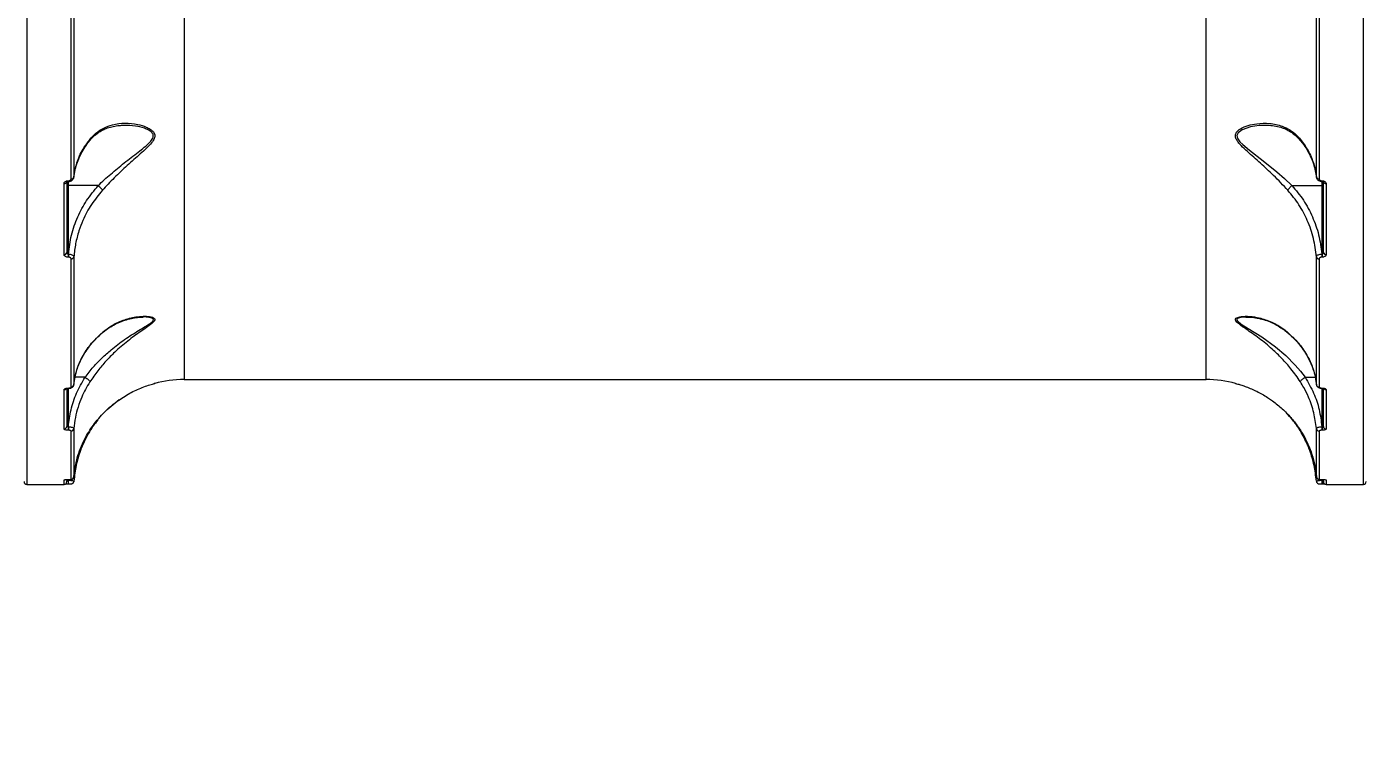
# Model space of a CAD drawing. Header units: millimetres. Extents: x -8760 to 8364, y -7998 to 7451.
# Drawn here: x 548.4 to 1033.4, y -2924.8 to -2662.8 of the extents above; entities that cross this region are included whole.
import ezdxf

# ---------------------------------------------------------------- set-up
doc = ezdxf.new("R2010")
doc.units = ezdxf.units.MM
for name, color, linetype in [('DIKOM_ОБЪЕКТ', 7, 'Continuous'), ('DIKOM_РАЗМЕР_ЗОНА', 7, 'Continuous'), ('DIKOM_РАЗМЕР_ОБЪЕКТА', 7, 'Continuous')]:
    doc.layers.add(name, color=color, linetype=linetype)
doc.styles.add('style1', font='arial.ttf', dxfattribs={"width": 0.8})
doc.dimstyles.new('1-50', dxfattribs={"dimtxt": 300, "dimasz": 200, "dimexe": 100, "dimexo": 0, "dimgap": 100, "dimtad": 1, "dimtxsty": 'style1', "dimcen": 200, "dimclrd": 7, "dimclre": 7, "dimclrt": 7, "dimadec": 1, "dimazin": 2, "dimtfac": 1, "dimtmove": 0, "dimatfit": 2, "dimfxl": 0, "dimlwd": 25, "dimlwe": 18, "dimarcsym": 0})

# ---------------------------------------------------------------- blocks, each defined once
blk = doc.blocks.new('*D21')
at = {"layer": 'Defpoints', "color": 0, "transparency": 16777216}
for p in [(-7755.65, -10.55), (8364.4, -2410.44), (8364.4, -7897.56)]:
    blk.add_point(p, dxfattribs=at)
at = {"layer": 'DIKOM_РАЗМЕР_ЗОНА', "color": 7, "lineweight": 18, "transparency": 16777216}
for p, q in [((-7755.65, -10.55), (-7755.65, -7997.56)), ((8364.4, -2410.44), (8364.4, -7997.56))]:
    blk.add_line(p, q, dxfattribs=at)
at = {"layer": 'DIKOM_РАЗМЕР_ЗОНА', "color": 7, "lineweight": 25, "transparency": 16777216}
blk.add_line((-7555.65, -7897.56), (8164.4, -7897.56), dxfattribs=at)
at = {"layer": 'DIKOM_РАЗМЕР_ЗОНА', "color": 7, "transparency": 16777216}
for points in [[(-7555.65, -7864.23), (-7555.65, -7930.9), (-7755.65, -7897.56)], [(8164.4, -7864.23), (8164.4, -7930.9), (8364.4, -7897.56)]]:
    blk.add_solid(points, dxfattribs=at)
at = {"layer": 'DIKOM_РАЗМЕР_ЗОНА', "color": 7, "transparency": 16777216, "insert": (1040.74, -7644.39), "char_height": 300, "attachment_point": 5, "style": 'style1'}
blk.add_mtext('16100', dxfattribs=at)
blk = doc.blocks.new('*D19')
at = {"layer": 'Defpoints', "color": 0, "transparency": 16777216}
for p in [(-5756.7, -306.55), (6365.48, -2710.55), (6365.48, -7111.41)]:
    blk.add_point(p, dxfattribs=at)
at = {"layer": 'DIKOM_РАЗМЕР_ОБЪЕКТА', "color": 7, "lineweight": 18, "transparency": 16777216}
for p, q in [((-5756.7, -306.55), (-5756.7, -7211.41)), ((6365.48, -2710.55), (6365.48, -7211.41))]:
    blk.add_line(p, q, dxfattribs=at)
at = {"layer": 'DIKOM_РАЗМЕР_ОБЪЕКТА', "color": 7, "lineweight": 25, "transparency": 16777216}
blk.add_line((-5556.7, -7111.41), (6165.48, -7111.41), dxfattribs=at)
at = {"layer": 'DIKOM_РАЗМЕР_ОБЪЕКТА', "color": 7, "transparency": 16777216}
for points in [[(-5556.7, -7078.08), (-5556.7, -7144.75), (-5756.7, -7111.41)], [(6165.48, -7078.08), (6165.48, -7144.75), (6365.48, -7111.41)]]:
    blk.add_solid(points, dxfattribs=at)
at = {"layer": 'DIKOM_РАЗМЕР_ОБЪЕКТА', "color": 7, "transparency": 16777216, "insert": (1047.24, -6858.24), "char_height": 300, "attachment_point": 5, "style": 'style1'}
blk.add_mtext('12100', dxfattribs=at)

msp = doc.modelspace()

# ---------------------------------------------------------------- linework, layer by layer
at = {"layer": 'DIKOM_ОБЪЕКТ', "color": 7, "linetype": 'Continuous', "lineweight": 15}
for p, q in [((548.392, -2409.557), (548.392, -2828.554)), ((1032.392, -2828.554), (1032.392, -2409.557)), ((605.342, -2470.402), (605.342, -2790.554)), ((975.442, -2790.554), (975.442, -2470.402)), ((564.451, -2717.904), (564.451, -2651.927)), ((565.449, -2651.39), (565.449, -2717.221)), ((1015.334, -2717.221), (1015.334, -2651.39)), ((1016.332, -2651.927), (1016.332, -2717.904)), ((561.892, -2745.316), (561.892, -2719.596)), ((562.892, -2718.855), (562.892, -2744.514)), ((563.392, -2718.583), (563.447, -2718.583)), ((563.392, -2718.845), (563.392, -2718.583)), ((563.392, -2718.845), (563.447, -2718.845)), ((563.392, -2718.852), (563.392, -2720.324)), ((574.279, -2720.324), (563.392, -2720.324)), ((563.392, -2720.324), (563.392, -2745.126)), ((563.447, -2718.845), (563.447, -2718.583)), ((565.499, -2717.316), (565.575, -2716.659)), ((1006.504, -2720.324), (1017.392, -2720.324)), ((1017.336, -2718.583), (1017.392, -2718.583)), ((1017.336, -2718.845), (1017.336, -2718.583)), ((1017.336, -2718.845), (1017.392, -2718.845)), ((1017.392, -2718.845), (1017.392, -2718.583)), ((1017.392, -2720.324), (1017.392, -2718.879)), ((1017.392, -2745.126), (1017.392, -2720.324)), ((1017.892, -2744.514), (1017.892, -2718.855)), ((1018.892, -2719.596), (1018.892, -2745.316)), ((563.392, -2745.126), (563.471, -2745.126)), ((563.392, -2745.126), (563.392, -2746.256)), ((563.471, -2746.256), (563.392, -2746.256)), ((563.471, -2745.126), (563.471, -2746.256)), ((564.451, -2793.253), (564.451, -2746.866)), ((565.449, -2746.119), (565.449, -2792.404)), ((1015.334, -2792.404), (1015.334, -2746.119)), ((1016.332, -2746.866), (1016.332, -2793.253)), ((1017.312, -2745.126), (1017.392, -2745.126)), ((1017.312, -2745.126), (1017.312, -2746.256)), ((1017.392, -2746.256), (1017.312, -2746.256)), ((1017.392, -2745.126), (1017.392, -2746.256)), ((990.262, -2768), (989.838, -2767.999)), ((569.506, -2789.784), (565.877, -2789.784)), ((605.342, -2790.554), (975.442, -2790.554)), ((1011.277, -2789.784), (1014.907, -2789.784)), ((561.892, -2808.492), (561.892, -2794.291)), ((562.892, -2793.923), (562.892, -2807.54)), ((563.392, -2793.665), (563.471, -2793.665)), ((563.392, -2793.747), (563.392, -2793.665)), ((563.392, -2793.748), (563.471, -2793.748)), ((563.392, -2793.748), (563.392, -2807.665)), ((563.471, -2793.748), (563.471, -2793.665)), ((581.801, -2797.971), (577.478, -2801.523)), ((1017.312, -2793.665), (1017.392, -2793.665)), ((1017.312, -2793.747), (1017.312, -2793.665)), ((1017.312, -2793.748), (1017.312, -2793.747)), ((1017.312, -2793.748), (1017.392, -2793.748)), ((1017.392, -2793.747), (1017.392, -2793.665)), ((1017.392, -2807.665), (1017.392, -2793.748)), ((1017.892, -2807.54), (1017.892, -2793.913)), ((1018.892, -2794.291), (1018.892, -2808.492)), ((563.392, -2807.665), (563.447, -2807.665)), ((563.392, -2807.665), (563.392, -2808.949)), ((563.447, -2807.665), (563.447, -2808.949)), ((1017.336, -2807.665), (1017.392, -2807.665)), ((1017.336, -2807.665), (1017.336, -2808.949)), ((1017.392, -2807.665), (1017.392, -2808.949)), ((563.447, -2808.949), (563.392, -2808.949)), ((564.451, -2826.682), (564.451, -2809.252)), ((565.449, -2808.367), (565.449, -2825.759)), ((1015.334, -2825.759), (1015.334, -2808.367)), ((1016.332, -2809.252), (1016.332, -2826.682)), ((1017.392, -2808.949), (1017.336, -2808.949)), ((561.892, -2828.554), (561.892, -2826.958)), ((562.892, -2826.975), (562.892, -2827.554)), ((563.392, -2826.792), (563.495, -2826.792)), ((563.392, -2826.796), (563.392, -2826.792)), ((563.392, -2826.796), (563.495, -2826.796)), ((563.392, -2826.797), (563.392, -2827.051)), ((563.392, -2827.051), (563.424, -2827.051)), ((563.392, -2827.051), (563.392, -2828.386)), ((563.424, -2827.051), (563.46, -2826.797)), ((563.424, -2827.051), (563.424, -2828.386)), ((563.495, -2826.796), (563.495, -2826.792)), ((1017.288, -2826.792), (1017.392, -2826.792)), ((1017.288, -2826.796), (1017.288, -2826.792)), ((1017.288, -2826.796), (1017.392, -2826.796)), ((1017.335, -2826.876), (1017.359, -2827.051)), ((1017.359, -2827.051), (1017.392, -2827.051)), ((1017.359, -2827.051), (1017.359, -2828.386)), ((1017.392, -2826.796), (1017.392, -2826.792)), ((1017.392, -2827.051), (1017.392, -2826.799)), ((1017.392, -2827.051), (1017.392, -2828.386)), ((1017.892, -2827.554), (1017.892, -2826.951)), ((1018.892, -2826.958), (1018.892, -2828.554)), ((548.392, -2828.554), (561.892, -2828.554)), ((563.392, -2828.386), (563.424, -2828.386)), ((1017.359, -2828.386), (1017.392, -2828.386)), ((1018.892, -2828.554), (1032.392, -2828.554))]:
    msp.add_line(p, q, dxfattribs=at)
at = {"layer": 'DIKOM_ОБЪЕКТ', "color": 7, "linetype": 'Continuous', "lineweight": 15, "flags": 128}
for points in [[(996.954, -2698.591), (994.656, -2698.588), (991.438, -2699.101), (988.475, -2700.145), (986.993, -2701.233), (986.571, -2702.204), (986.753, -2703.141), (986.882, -2703.399), (987.677, -2704.469), (988.722, -2705.493), (991.12, -2707.475), (996.068, -2711.318), (1001.048, -2715.355), (1003.835, -2717.811), (1006.501, -2720.324), (1006.501, -2720.325), (1006.501, -2720.325)], [(562.892, -2720.162), (562.901, -2720.194), (562.93, -2720.224), (562.976, -2720.252), (563.038, -2720.277), (563.114, -2720.297), (563.2, -2720.312), (563.294, -2720.321), (563.392, -2720.324)], [(1017.892, -2720.161), (1017.882, -2720.193), (1017.854, -2720.224), (1017.807, -2720.252), (1017.745, -2720.277), (1017.669, -2720.297), (1017.583, -2720.312), (1017.489, -2720.321), (1017.392, -2720.324)], [(989.838, -2767.999), (988.732, -2767.995), (987.079, -2768.354), (986.601, -2768.755), (986.697, -2769.3), (986.702, -2769.308), (986.849, -2769.497), (988.059, -2770.474), (990.643, -2772.073), (995.577, -2775.165), (1000.582, -2778.775), (1004.243, -2781.916), (1007.681, -2785.38), (1009.551, -2787.553), (1011.269, -2789.784), (1011.27, -2789.785), (1011.27, -2789.785)], [(565.449, -2827.426), (565.418, -2827.61), (565.359, -2827.772)]]:
    msp.add_lwpolyline(points, dxfattribs=at)
at = {"layer": 'DIKOM_ОБЪЕКТ', "color": 7, "linetype": 'Continuous', "lineweight": 15}
for centre, radius, start, end in [((562.004, -2718.703), 0.9, 262.79583, 350.24745), ((564.555, -2716.985), 0.925, 263.59084, 345.19219), ((1016.228, -2716.985), 0.925, 194.80363, 276.41335), ((1018.794, -2718.653), 0.948, 200.98466, 275.93509), ((561.981, -2744.403), 0.918, 264.41623, 353.02759), ((1018.803, -2744.402), 0.918, 186.99025, 275.5726), ((564.531, -2745.932), 0.937, 265.14757, 348.48833), ((1016.252, -2745.932), 0.937, 191.50754, 274.85656), ((564.488, -2792.286), 0.968, 267.84744, 352.96304), ((605.342, -2830.554), 40, 90, 105.40224), ((975.442, -2830.554), 40, 74.5152, 90), ((1016.295, -2792.286), 0.968, 187.03293, 272.15658), ((561.903, -2793.262), 1.029, 269.37267, 321.57919), ((1018.88, -2793.262), 1.029, 217.71896, 270.62957), ((561.915, -2807.516), 0.977, 268.63211, 358.56201), ((1018.869, -2807.515), 0.977, 181.45475, 271.35795), ((564.472, -2808.27), 0.982, 268.81527, 354.3066), ((1016.311, -2808.27), 0.982, 185.68941, 271.18871), ((561.892, -2825.957), 1, 269.96131, 294.55539), ((564.453, -2825.683), 0.998, 269.88228, 355.66711), ((1016.33, -2825.684), 0.998, 184.32895, 270.12166), ((1018.892, -2825.954), 1.004, 243.23924, 269.99536), ((548.392, -2827.554), 1, 180, 270), ((561.892, -2827.554), 1, 270, 0), ((1018.892, -2827.554), 1, 180, 270), ((1032.392, -2827.554), 1, 270, 0)]:
    msp.add_arc(centre, radius, start, end, dxfattribs=at)
for points, knots in [([(571.119, -2704.117), (571.173, -2704.045), (571.629, -2703.435), (572.617, -2702.477), (574.108, -2701.242), (575.796, -2700.216), (577.659, -2699.396), (579.715, -2698.836), (581.712, -2698.509), (583.027, -2698.502), (583.593, -2698.499)], [0, 0, 0, 0, 0.0164908, 0.1409998, 0.273678, 0.4150736, 0.564384, 0.719636, 0.8791116, 1, 1, 1, 1]), ([(571.216, -2703.59), (571.932, -2702.805), (573.48, -2701.106), (576.276, -2699.38), (579.797, -2698.081), (583.965, -2697.57), (588.139, -2697.983), (591.215, -2698.885), (593.124, -2699.839), (594.24, -2700.752), (594.679, -2701.597), (594.782, -2702.415), (594.589, -2703.409), (593.497, -2705.017), (591.711, -2706.857), (588.717, -2709.531), (584.767, -2713.04), (580.82, -2716.737), (577.838, -2719.779), (576.453, -2721.289), (575.76, -2722.043)], [0, 0, 0, 0, 0.0590519, 0.1277268, 0.1965122, 0.2913043, 0.386176, 0.4527487, 0.4869192, 0.5208949, 0.5489012, 0.554238, 0.580032, 0.6151942, 0.6622396, 0.7094939, 0.8075748, 0.9056109, 0.9528155, 1, 1, 1, 1]), ([(574.282, -2720.325), (574.282, -2720.325), (575.671, -2718.878), (578.8, -2716.127), (583.676, -2712.051), (587.836, -2708.904), (590.977, -2706.454), (592.866, -2704.82), (594.041, -2703.36), (594.254, -2702.455), (594.145, -2701.724), (593.671, -2700.968), (592.488, -2700.181), (590.494, -2699.359), (587.48, -2698.622), (584.97, -2698.559), (583.582, -2698.524)], [0, 0, 0, 0, 0.0000238, 0.1384116, 0.2804721, 0.4262351, 0.4932213, 0.5613217, 0.6094213, 0.6436079, 0.6506673, 0.6882191, 0.7352093, 0.7840651, 0.8806211, 1, 1, 1, 1]), ([(1005.023, -2722.043), (1004.187, -2721.135), (1002.513, -2719.318), (999.194, -2715.987), (995.062, -2712.189), (991.044, -2708.651), (988.392, -2706.178), (987.046, -2704.666), (986.224, -2703.424), (985.907, -2702.131), (986.443, -2700.806), (988.061, -2699.531), (990.615, -2698.487), (994.264, -2697.758), (998.453, -2697.639), (1002.494, -2698.504), (1005.715, -2700.065), (1007.916, -2701.704), (1009.106, -2703.064), (1009.567, -2703.59)], [0, 0, 0, 0, 0.0567897, 0.1136196, 0.2118351, 0.3100268, 0.3620242, 0.3887767, 0.4153907, 0.4457917, 0.4741542, 0.5168553, 0.5810002, 0.6453919, 0.7421934, 0.8388417, 0.9001433, 0.9613603, 1, 1, 1, 1]), ([(996.97, -2698.495), (997.165, -2698.487), (998.226, -2698.443), (1000.06, -2698.644), (1002.318, -2699.134), (1004.293, -2699.861), (1006.026, -2700.795), (1007.644, -2702.024), (1008.856, -2703.16), (1009.468, -2703.965), (1009.622, -2704.168)], [0, 0, 0, 0, 0.0404856, 0.2201537, 0.3911343, 0.5341576, 0.6703295, 0.814406, 0.9532584, 1, 1, 1, 1]), ([(565.449, -2717.221), (565.727, -2715.519), (566.292, -2712.068), (568.37, -2707.472), (570.357, -2704.762), (571.216, -2703.59)], [0, 0, 0, 0, 0.3558605, 0.7214801, 1, 1, 1, 1]), ([(565.575, -2716.659), (565.606, -2716.354), (565.725, -2715.177), (566.254, -2713.143), (567.156, -2710.576), (568.393, -2708.068), (569.712, -2705.899), (570.737, -2704.62), (571.145, -2704.111)], [0, 0, 0, 0, 0.0691875, 0.2674407, 0.4669341, 0.6671508, 0.8674688, 1, 1, 1, 1]), ([(571.216, -2703.59), (571.216, -2703.616), (571.215, -2703.718), (571.191, -2703.892), (571.103, -2703.993), (571.057, -2704.045)], [0, 0, 0, 0, 0.14361582, 0.56227728, 1, 1, 1, 1]), ([(1009.567, -2703.59), (1010.545, -2704.933), (1012.525, -2707.652), (1014.225, -2711.689), (1015.058, -2714.915), (1015.263, -2716.623), (1015.334, -2717.221)], [0, 0, 0, 0, 0.3181966, 0.6439657, 0.8752541, 1, 1, 1, 1]), ([(1009.567, -2703.59), (1009.567, -2703.616), (1009.568, -2703.718), (1009.592, -2703.892), (1009.681, -2703.993), (1009.726, -2704.044)], [0, 0, 0, 0, 0.14374125, 0.56276837, 1, 1, 1, 1]), ([(1009.638, -2704.113), (1009.891, -2704.415), (1010.771, -2705.469), (1011.998, -2707.395), (1013.314, -2709.867), (1014.312, -2712.424), (1015.007, -2714.913), (1015.209, -2716.555), (1015.303, -2717.316)], [0, 0, 0, 0, 0.0757409, 0.2642643, 0.4539681, 0.6444266, 0.8351663, 1, 1, 1, 1]), ([(561.892, -2719.596), (561.908, -2719.482), (561.941, -2719.255), (562.2, -2718.951), (562.581, -2718.722), (563.003, -2718.6), (563.281, -2718.588), (563.392, -2718.583)], [0, 0, 0, 0, 0.2150621, 0.4299867, 0.6447254, 0.8592339, 1, 1, 1, 1]), ([(562.857, -2718.996), (562.856, -2718.996), (562.856, -2718.995), (562.921, -2718.947), (563.038, -2718.896), (563.202, -2718.853), (563.329, -2718.848), (563.392, -2718.846)], [0, 0, 0, 0, 0.1889878, 0.3907877, 0.5814706, 0.7925194, 1, 1, 1, 1]), ([(563.446, -2718.845), (563.446, -2718.845), (563.702, -2718.871), (564.213, -2718.754), (564.841, -2718.439), (565.255, -2717.961), (565.455, -2717.512), (565.43, -2717.25), (565.423, -2717.177)], [0, 0, 0, 0, 0.0003233, 0.2599406, 0.5046131, 0.7217311, 0.92268, 1, 1, 1, 1]), ([(563.447, -2718.583), (563.521, -2718.579), (563.709, -2718.571), (563.991, -2718.489), (564.246, -2718.336), (564.418, -2718.132), (564.44, -2717.98), (564.451, -2717.904)], [0, 0, 0, 0, 0.1422641, 0.3570742, 0.5715629, 0.785722, 1, 1, 1, 1]), ([(563.471, -2745.126), (563.762, -2742.851), (564.351, -2738.242), (566.671, -2731.732), (569.889, -2725.613), (572.804, -2722.102), (574.279, -2720.324)], [0, 0, 0, 0, 0.2516512, 0.5098605, 0.7518683, 1, 1, 1, 1]), ([(574.279, -2720.324), (574.28, -2720.325), (574.28, -2720.325), (574.281, -2720.325), (574.282, -2720.325), (574.282, -2720.325)], [0, 0, 0, 0, 0.4536165, 0.8443189, 1, 1, 1, 1]), ([(574.282, -2720.325), (574.452, -2720.471), (574.792, -2720.764), (575.246, -2721.246), (575.551, -2721.642), (575.702, -2721.9), (575.745, -2722.007), (575.76, -2722.043)], [0, 0, 0, 0, 0.2487776, 0.4975838, 0.7463833, 0.9126817, 1, 1, 1, 1]), ([(1005.023, -2722.043), (1005.038, -2722.007), (1005.081, -2721.899), (1005.232, -2721.642), (1005.537, -2721.246), (1005.991, -2720.764), (1006.331, -2720.471), (1006.501, -2720.325)], [0, 0, 0, 0, 0.0873104, 0.2536109, 0.5024136, 0.7512522, 1, 1, 1, 1]), ([(1006.501, -2720.325), (1006.502, -2720.325), (1006.502, -2720.325), (1006.503, -2720.325), (1006.504, -2720.324), (1006.504, -2720.324)], [0, 0, 0, 0, 0.3891114, 0.9140259, 1, 1, 1, 1]), ([(1006.504, -2720.324), (1007.944, -2722.056), (1010.862, -2725.565), (1014.065, -2731.626), (1016.416, -2738.183), (1017.011, -2742.791), (1017.312, -2745.126)], [0, 0, 0, 0, 0.2419664, 0.4901394, 0.7417764, 1, 1, 1, 1]), ([(1015.303, -2717.316), (1015.327, -2717.434), (1015.352, -2717.556), (1015.355, -2717.679), (1015.355, -2717.683)], [0, 0, 0, 0, 0.9679356, 1, 1, 1, 1]), ([(1015.356, -2717.306), (1015.353, -2717.339), (1015.338, -2717.56), (1015.528, -2717.946), (1015.892, -2718.388), (1016.436, -2718.7), (1016.95, -2718.855), (1017.262, -2718.829), (1017.336, -2718.823)], [0, 0, 0, 0, 0.0372879, 0.2455643, 0.4492102, 0.6711434, 0.9223031, 1, 1, 1, 1]), ([(1016.332, -2717.904), (1016.343, -2717.98), (1016.365, -2718.132), (1016.538, -2718.336), (1016.792, -2718.489), (1017.075, -2718.571), (1017.262, -2718.579), (1017.336, -2718.583)], [0, 0, 0, 0, 0.214293, 0.4284671, 0.6429708, 0.8577259, 1, 1, 1, 1]), ([(1017.391, -2718.847), (1017.447, -2718.849), (1017.571, -2718.851), (1017.738, -2718.893), (1017.859, -2718.946), (1017.926, -2718.994), (1017.929, -2718.998), (1017.93, -2719)], [0, 0, 0, 0, 0.1827224, 0.4092275, 0.6114851, 0.8033407, 1, 1, 1, 1]), ([(1017.392, -2718.583), (1017.502, -2718.588), (1017.781, -2718.6), (1018.202, -2718.722), (1018.583, -2718.951), (1018.842, -2719.255), (1018.875, -2719.482), (1018.892, -2719.596)], [0, 0, 0, 0, 0.1408126, 0.3552682, 0.5700009, 0.7849439, 1, 1, 1, 1]), ([(575.76, -2722.043), (574.388, -2723.712), (571.61, -2727.09), (568.943, -2732.164), (567.128, -2736.961), (565.964, -2741.367), (565.621, -2744.528), (565.449, -2746.119)], [0, 0, 0, 0, 0.23987696, 0.48587492, 0.63942212, 0.81854787, 1, 1, 1, 1]), ([(1015.334, -2746.119), (1015.063, -2743.897), (1014.514, -2739.392), (1012.289, -2733.059), (1009.206, -2727.138), (1006.429, -2723.756), (1005.023, -2722.043)], [0, 0, 0, 0, 0.2536089, 0.5139749, 0.7539753, 1, 1, 1, 1]), ([(562.892, -2744.514), (562.897, -2744.585), (562.908, -2744.724), (562.997, -2744.91), (563.122, -2745.041), (563.234, -2745.098), (563.319, -2745.121), (563.362, -2745.124), (563.392, -2745.126)], [0, 0, 0, 0, 0.2553324, 0.4988876, 0.716786, 0.8616341, 0.9070832, 1, 1, 1, 1]), ([(1017.392, -2745.126), (1017.437, -2745.121), (1017.492, -2745.116), (1017.596, -2745.077), (1017.706, -2745.004), (1017.816, -2744.857), (1017.881, -2744.687), (1017.888, -2744.568), (1017.892, -2744.514)], [0, 0, 0, 0, 0.1444623, 0.1754042, 0.3626057, 0.5709915, 0.8046499, 1, 1, 1, 1]), ([(563.392, -2746.256), (563.305, -2746.253), (563.048, -2746.245), (562.63, -2746.147), (562.224, -2745.936), (561.945, -2745.646), (561.909, -2745.426), (561.892, -2745.316)], [0, 0, 0, 0, 0.1082634, 0.3204295, 0.5430199, 0.7715335, 1, 1, 1, 1]), ([(563.471, -2745.126), (563.588, -2745.133), (563.924, -2745.153), (564.467, -2745.267), (565, -2745.492), (565.371, -2745.791), (565.423, -2746.01), (565.449, -2746.119)], [0, 0, 0, 0, 0.1131549, 0.32593347, 0.54797975, 0.77544804, 1, 1, 1, 1]), ([(564.451, -2746.866), (564.44, -2746.794), (564.417, -2746.651), (564.235, -2746.463), (563.97, -2746.326), (563.698, -2746.263), (563.53, -2746.258), (563.471, -2746.256)], [0, 0, 0, 0, 0.2287959, 0.4578447, 0.6785275, 0.8883806, 1, 1, 1, 1]), ([(1015.334, -2746.119), (1015.35, -2746.037), (1015.384, -2745.853), (1015.651, -2745.582), (1016.096, -2745.346), (1016.669, -2745.177), (1017.098, -2745.143), (1017.312, -2745.126)], [0, 0, 0, 0, 0.1700404, 0.3808257, 0.5867136, 0.7931134, 1, 1, 1, 1]), ([(1017.312, -2746.256), (1017.205, -2746.262), (1016.99, -2746.275), (1016.703, -2746.373), (1016.483, -2746.519), (1016.353, -2746.691), (1016.338, -2746.812), (1016.332, -2746.866)], [0, 0, 0, 0, 0.2040107, 0.40804062, 0.61356305, 0.82659834, 1, 1, 1, 1]), ([(1018.892, -2745.316), (1018.881, -2745.4), (1018.858, -2745.587), (1018.655, -2745.853), (1018.316, -2746.076), (1017.88, -2746.227), (1017.554, -2746.246), (1017.392, -2746.256)], [0, 0, 0, 0, 0.1742084, 0.3895895, 0.5958293, 0.7978757, 1, 1, 1, 1]), ([(569.513, -2789.785), (569.513, -2789.785), (570.431, -2788.519), (572.378, -2786.089), (575.593, -2782.732), (579.378, -2779.343), (583.855, -2775.964), (587.972, -2773.363), (591.066, -2771.523), (592.969, -2770.36), (593.967, -2769.542), (594.247, -2769.01), (594.218, -2768.756), (593.934, -2768.439), (593.291, -2768.157), (592.04, -2767.982), (591.069, -2767.895), (590.525, -2767.934), (590.508, -2767.935)], [0, 0, 0, 0, 0.0000491, 0.1133979, 0.2167839, 0.3226784, 0.4689938, 0.6190554, 0.6869773, 0.7560372, 0.8111136, 0.8229741, 0.8536402, 0.8628293, 0.9028262, 0.9500625, 0.9984188, 1, 1, 1, 1]), ([(575.76, -2773.522), (576.933, -2772.616), (579.508, -2770.628), (583.842, -2768.764), (587.906, -2767.819), (590.87, -2767.633), (592.701, -2767.745), (593.877, -2767.989), (594.683, -2768.413), (594.8, -2768.897), (594.513, -2769.541), (593.598, -2770.422), (591.795, -2771.717), (588.848, -2773.705), (584.933, -2776.558), (580.638, -2780.197), (577.022, -2783.874), (573.916, -2787.49), (572.144, -2790.08), (571.216, -2791.435)], [0, 0, 0, 0, 0.0790143, 0.1734925, 0.2680534, 0.3287206, 0.3613616, 0.3938958, 0.4223257, 0.4513112, 0.4599353, 0.4989815, 0.5451077, 0.5914411, 0.6890349, 0.786595, 0.8555729, 0.9244497, 1, 1, 1, 1]), ([(575.636, -2773.811), (576.022, -2773.473), (577.034, -2772.59), (578.798, -2771.408), (580.938, -2770.222), (583.25, -2769.254), (585.634, -2768.536), (587.9, -2768.104), (589.516, -2767.934), (590.323, -2767.943), (590.51, -2767.945)], [0, 0, 0, 0, 0.0842198, 0.2205493, 0.365111, 0.5171268, 0.6771604, 0.8240184, 0.9590953, 1, 1, 1, 1]), ([(1009.567, -2791.435), (1009.034, -2790.639), (1007.968, -2789.047), (1005.759, -2786.175), (1002.909, -2782.947), (999.036, -2779.19), (994.584, -2775.599), (990.476, -2772.711), (987.613, -2770.761), (986.476, -2769.764), (986.051, -2769.126), (985.969, -2768.637), (986.588, -2768.067), (988.358, -2767.655), (991.182, -2767.636), (995.003, -2768.233), (999.175, -2769.62), (1002.664, -2771.581), (1004.527, -2773.114), (1005.023, -2773.522)], [0, 0, 0, 0, 0.0444635, 0.0889577, 0.1635206, 0.2382079, 0.3367405, 0.4351989, 0.4934915, 0.5320779, 0.5401516, 0.5665039, 0.5926837, 0.6382185, 0.7083401, 0.7787103, 0.872453, 0.9660322, 1, 1, 1, 1]), ([(989.837, -2767.938), (990.191, -2767.936), (991.116, -2767.933), (992.84, -2768.098), (995.029, -2768.507), (997.461, -2769.227), (999.818, -2770.202), (1002.002, -2771.427), (1003.748, -2772.611), (1004.752, -2773.493), (1005.132, -2773.827)], [0, 0, 0, 0, 0.0739321, 0.1933052, 0.3371215, 0.4891203, 0.6477657, 0.7869288, 0.9194007, 1, 1, 1, 1]), ([(565.449, -2792.404), (565.733, -2790.598), (566.31, -2786.934), (568.628, -2781.915), (571.73, -2777.353), (574.406, -2774.809), (575.76, -2773.522)], [0, 0, 0, 0, 0.262566, 0.5326662, 0.7636475, 1, 1, 1, 1]), ([(566.4, -2787.649), (566.627, -2786.922), (567.135, -2785.295), (568.292, -2782.84), (569.78, -2780.309), (571.558, -2777.903), (573.481, -2775.715), (574.936, -2774.403), (575.612, -2773.792)], [0, 0, 0, 0, 0.1442164, 0.3228022, 0.500386, 0.6752075, 0.8490287, 1, 1, 1, 1]), ([(575.76, -2773.522), (575.746, -2773.563), (575.71, -2773.666), (575.638, -2773.734), (575.595, -2773.775)], [0, 0, 0, 0, 0.3970769, 1, 1, 1, 1]), ([(1005.023, -2773.522), (1006.346, -2774.778), (1009.023, -2777.32), (1011.684, -2781.197), (1013.558, -2784.962), (1014.795, -2788.541), (1015.154, -2791.111), (1015.334, -2792.404)], [0, 0, 0, 0, 0.2308636, 0.467173, 0.6265669, 0.8119895, 1, 1, 1, 1]), ([(1005.023, -2773.522), (1005.038, -2773.563), (1005.074, -2773.667), (1005.146, -2773.736), (1005.19, -2773.777)], [0, 0, 0, 0, 0.393563, 1, 1, 1, 1]), ([(1005.18, -2773.787), (1005.905, -2774.45), (1007.394, -2775.811), (1009.34, -2778.044), (1011.075, -2780.43), (1012.533, -2782.885), (1013.26, -2784.572), (1013.615, -2785.395)], [0, 0, 0, 0, 0.191867, 0.3941082, 0.5982003, 0.8039119, 1, 1, 1, 1]), ([(565.48, -2792.449), (565.524, -2791.934), (565.648, -2790.498), (565.974, -2788.891), (566.341, -2787.822), (566.4, -2787.649)], [0, 0, 0, 0, 0.31965865, 0.8898161, 1, 1, 1, 1]), ([(1013.615, -2785.395), (1013.634, -2785.436), (1014.049, -2786.342), (1014.58, -2788.176), (1015.144, -2790.491), (1015.261, -2791.927), (1015.304, -2792.45)], [0, 0, 0, 0, 0.0178293, 0.398338, 0.7808039, 1, 1, 1, 1]), ([(563.447, -2807.665), (563.702, -2805.621), (564.219, -2801.481), (566.25, -2795.412), (568.414, -2791.672), (569.506, -2789.784)], [0, 0, 0, 0, 0.3257306, 0.659682, 1, 1, 1, 1]), ([(563.471, -2793.743), (563.512, -2793.744), (563.78, -2793.753), (564.313, -2793.663), (564.886, -2793.422), (565.271, -2793.011), (565.443, -2792.656), (565.433, -2792.445), (565.43, -2792.387)], [0, 0, 0, 0, 0.0432837, 0.2847882, 0.5764534, 0.7634475, 0.934919, 1, 1, 1, 1]), ([(563.471, -2793.665), (563.579, -2793.66), (563.793, -2793.652), (564.08, -2793.586), (564.3, -2793.488), (564.43, -2793.371), (564.445, -2793.29), (564.451, -2793.253)], [0, 0, 0, 0, 0.2039527, 0.407999, 0.6135503, 0.8265383, 1, 1, 1, 1]), ([(571.216, -2791.435), (570.167, -2793.232), (568.459, -2796.159), (566.88, -2800.559), (565.888, -2804.389), (565.597, -2807.025), (565.449, -2808.367)], [0, 0, 0, 0, 0.3422166, 0.5572673, 0.7746033, 1, 1, 1, 1]), ([(569.506, -2789.784), (569.508, -2789.784), (569.51, -2789.784), (569.512, -2789.785), (569.513, -2789.785)], [0, 0, 0, 0, 0.6126292, 1, 1, 1, 1]), ([(569.513, -2789.785), (569.705, -2789.904), (570.089, -2790.14), (570.599, -2790.548), (570.987, -2790.938), (571.172, -2791.22), (571.216, -2791.37), (571.216, -2791.422), (571.216, -2791.435)], [0, 0, 0, 0, 0.21270337, 0.42540179, 0.63811254, 0.85082428, 0.96193171, 1, 1, 1, 1]), ([(581.734, -2798.012), (583.23, -2797.042), (586.263, -2795.076), (590.136, -2793.431), (592.658, -2792.576), (593.918, -2792.205), (594.604, -2792.02), (594.852, -2791.955), (594.608, -2792.02), (594.507, -2792.047)], [0, 0, 0, 0, 0.2775952, 0.5625906, 0.7137446, 0.7903354, 0.8693471, 0.9455055, 1, 1, 1, 1]), ([(986.113, -2792.003), (986.101, -2792), (986.071, -2791.992), (986.921, -2792.218), (988.272, -2792.624), (990.572, -2793.416), (993.768, -2794.78), (996.85, -2796.498), (998.6, -2797.703), (999.049, -2798.012)], [0, 0, 0, 0, 0.0623039, 0.1625221, 0.2802408, 0.4011594, 0.6535779, 0.9112494, 1, 1, 1, 1]), ([(1009.567, -2791.435), (1009.567, -2791.422), (1009.567, -2791.37), (1009.612, -2791.22), (1009.797, -2790.938), (1010.184, -2790.548), (1010.695, -2790.14), (1011.078, -2789.904), (1011.27, -2789.785)], [0, 0, 0, 0, 0.0380695, 0.1491805, 0.361899, 0.5746165, 0.7873216, 1, 1, 1, 1]), ([(1015.334, -2808.367), (1015.093, -2806.435), (1014.603, -2802.522), (1012.874, -2797.554), (1011.086, -2793.879), (1009.987, -2792.111), (1009.567, -2791.435)], [0, 0, 0, 0, 0.3247094, 0.6574798, 0.8690062, 1, 1, 1, 1]), ([(1011.27, -2789.785), (1011.271, -2789.785), (1011.274, -2789.784), (1011.276, -2789.784), (1011.277, -2789.784)], [0, 0, 0, 0, 0.6008679, 1, 1, 1, 1]), ([(1011.277, -2789.784), (1012.369, -2791.672), (1014.507, -2795.366), (1016.55, -2801.43), (1017.072, -2805.569), (1017.336, -2807.665)], [0, 0, 0, 0, 0.3403162, 0.6660478, 1, 1, 1, 1]), ([(1015.357, -2792.447), (1015.37, -2792.563), (1015.399, -2792.818), (1015.624, -2793.149), (1015.951, -2793.43), (1016.423, -2793.641), (1016.909, -2793.754), (1017.232, -2793.736), (1017.312, -2793.731)], [0, 0, 0, 0, 0.1328968, 0.2915151, 0.4529476, 0.6479704, 0.9137448, 1, 1, 1, 1]), ([(1016.332, -2793.253), (1016.343, -2793.302), (1016.366, -2793.398), (1016.548, -2793.526), (1016.813, -2793.617), (1017.085, -2793.66), (1017.253, -2793.663), (1017.312, -2793.665)], [0, 0, 0, 0, 0.2287738, 0.4578245, 0.6784845, 0.8883141, 1, 1, 1, 1]), ([(561.892, -2794.291), (561.902, -2794.236), (561.925, -2794.112), (562.128, -2793.934), (562.467, -2793.785), (562.903, -2793.684), (563.229, -2793.671), (563.392, -2793.665)], [0, 0, 0, 0, 0.1742062, 0.3895835, 0.5958371, 0.7979169, 1, 1, 1, 1]), ([(562.675, -2793.873), (562.675, -2793.873), (562.667, -2793.88), (562.704, -2793.856), (562.8, -2793.822), (562.976, -2793.779), (563.186, -2793.75), (563.332, -2793.751), (563.392, -2793.751)], [0, 0, 0, 0, 0.0116061, 0.1901382, 0.3680324, 0.5947499, 0.8345737, 1, 1, 1, 1]), ([(565.449, -2825.759), (565.758, -2823.47), (566.226, -2820.009), (567.791, -2815.501), (569.593, -2811.508), (572.351, -2807.024), (575.765, -2803.042), (578.982, -2800.065), (580.817, -2798.696), (581.734, -2798.012)], [0, 0, 0, 0, 0.222714, 0.3367347, 0.4507484, 0.6310041, 0.8132778, 0.9066455, 1, 1, 1, 1]), ([(999.049, -2798.012), (1000.255, -2798.926), (1002.682, -2800.767), (1005.731, -2803.846), (1008.372, -2807.091), (1010.572, -2810.474), (1012.396, -2814.036), (1013.807, -2817.739), (1014.863, -2821.663), (1015.173, -2824.356), (1015.334, -2825.759)], [0, 0, 0, 0, 0.1236866, 0.2488954, 0.3689558, 0.4907457, 0.6125459, 0.7380565, 0.8635703, 1, 1, 1, 1]), ([(1017.392, -2793.665), (1017.478, -2793.666), (1017.736, -2793.672), (1018.153, -2793.737), (1018.559, -2793.879), (1018.838, -2794.072), (1018.874, -2794.218), (1018.892, -2794.291)], [0, 0, 0, 0, 0.1082622, 0.3204134, 0.5430687, 0.7715451, 1, 1, 1, 1]), ([(1017.392, -2793.751), (1017.451, -2793.751), (1017.607, -2793.75), (1017.829, -2793.783), (1018.004, -2793.827), (1018.1, -2793.868), (1018.101, -2793.869), (1018.102, -2793.87)], [0, 0, 0, 0, 0.1629611, 0.4284184, 0.6544527, 0.8457976, 1, 1, 1, 1]), ([(1012.576, -2815.309), (1012.332, -2814.714), (1011.741, -2813.273), (1010.584, -2810.95), (1008.92, -2808.145), (1006.887, -2805.291), (1005.235, -2803.518), (1004.449, -2802.673)], [0, 0, 0, 0, 0.1309313, 0.3168861, 0.5075235, 0.7655459, 1, 1, 1, 1]), ([(562.892, -2807.54), (562.897, -2807.554), (562.908, -2807.583), (562.994, -2807.62), (563.121, -2807.648), (563.262, -2807.663), (563.355, -2807.665), (563.392, -2807.665)], [0, 0, 0, 0, 0.2150918, 0.4300331, 0.6447572, 0.8592711, 1, 1, 1, 1]), ([(563.447, -2807.665), (563.595, -2807.673), (563.969, -2807.694), (564.533, -2807.789), (565.04, -2807.95), (565.383, -2808.152), (565.427, -2808.296), (565.449, -2808.367)], [0, 0, 0, 0, 0.14237509, 0.35727687, 0.57169004, 0.78576342, 1, 1, 1, 1]), ([(574.131, -2805.194), (573.526, -2805.949), (572.259, -2807.53), (570.587, -2810.248), (569.201, -2812.901), (568.501, -2814.598), (568.207, -2815.309)], [0, 0, 0, 0, 0.247891, 0.5191962, 0.798387, 1, 1, 1, 1]), ([(1015.334, -2808.367), (1015.356, -2808.296), (1015.4, -2808.152), (1015.743, -2807.95), (1016.25, -2807.789), (1016.814, -2807.694), (1017.188, -2807.673), (1017.336, -2807.665)], [0, 0, 0, 0, 0.214242, 0.4283024, 0.6427493, 0.8576213, 1, 1, 1, 1]), ([(1017.392, -2807.665), (1017.428, -2807.665), (1017.521, -2807.663), (1017.662, -2807.648), (1017.789, -2807.62), (1017.875, -2807.583), (1017.886, -2807.554), (1017.892, -2807.54)], [0, 0, 0, 0, 0.1408718, 0.3552325, 0.569944, 0.7849463, 1, 1, 1, 1]), ([(563.392, -2808.949), (563.281, -2808.947), (563.003, -2808.941), (562.581, -2808.887), (562.2, -2808.784), (561.941, -2808.647), (561.908, -2808.544), (561.892, -2808.492)], [0, 0, 0, 0, 0.1407626, 0.3552737, 0.570025, 0.7849615, 1, 1, 1, 1]), ([(564.451, -2809.252), (564.44, -2809.218), (564.418, -2809.15), (564.246, -2809.06), (563.991, -2808.991), (563.709, -2808.954), (563.521, -2808.951), (563.447, -2808.949)], [0, 0, 0, 0, 0.214238, 0.428427, 0.6429053, 0.8577205, 1, 1, 1, 1]), ([(1017.336, -2808.949), (1017.262, -2808.951), (1017.075, -2808.954), (1016.792, -2808.991), (1016.538, -2809.06), (1016.365, -2809.15), (1016.343, -2809.218), (1016.332, -2809.252)], [0, 0, 0, 0, 0.1422895, 0.3570496, 0.571543, 0.785747, 1, 1, 1, 1]), ([(1018.892, -2808.492), (1018.875, -2808.544), (1018.842, -2808.647), (1018.583, -2808.784), (1018.202, -2808.887), (1017.781, -2808.941), (1017.502, -2808.947), (1017.392, -2808.949)], [0, 0, 0, 0, 0.2150325, 0.4299874, 0.6447328, 0.8591909, 1, 1, 1, 1]), ([(568.207, -2815.309), (568.08, -2815.64), (567.283, -2817.719), (566.097, -2821.729), (565.668, -2825.502), (565.449, -2827.426)], [0, 0, 0, 0, 0.084989, 0.5334654, 1, 1, 1, 1]), ([(568.207, -2815.309), (568.211, -2815.301), (568.237, -2815.232), (568.239, -2815.123), (568.126, -2814.997), (568.095, -2814.962)], [0, 0, 0, 0, 0.0926654, 0.7479232, 1, 1, 1, 1]), ([(1012.576, -2815.309), (1012.573, -2815.301), (1012.546, -2815.232), (1012.542, -2815.128), (1012.65, -2815.007), (1012.676, -2814.976)], [0, 0, 0, 0, 0.0960342, 0.77510626, 1, 1, 1, 1]), ([(1015.334, -2827.426), (1015.116, -2825.502), (1014.686, -2821.729), (1013.5, -2817.719), (1012.703, -2815.64), (1012.576, -2815.309)], [0, 0, 0, 0, 0.4665366, 0.9150139, 1, 1, 1, 1]), ([(561.892, -2826.958), (561.892, -2826.955), (561.896, -2826.933), (561.979, -2826.894), (562.232, -2826.849), (562.565, -2826.817), (562.956, -2826.796), (563.246, -2826.793), (563.392, -2826.792)], [0, 0, 0, 0, 0.03926205, 0.28722403, 0.49519855, 0.67099517, 0.83532501, 1, 1, 1, 1]), ([(562.267, -2826.865), (562.267, -2826.864), (562.269, -2826.864), (562.363, -2826.847), (562.577, -2826.823), (562.922, -2826.803), (563.264, -2826.794), (563.451, -2826.797), (563.511, -2826.798)], [0, 0, 0, 0, 0.0742068, 0.226457, 0.4434201, 0.6948772, 0.9008922, 1, 1, 1, 1]), ([(562.892, -2827.428), (562.898, -2827.384), (562.909, -2827.298), (563, -2827.182), (563.125, -2827.102), (563.24, -2827.067), (563.323, -2827.053), (563.366, -2827.052), (563.392, -2827.051)], [0, 0, 0, 0, 0.2686142, 0.5228622, 0.7426109, 0.8691551, 0.924304, 1, 1, 1, 1]), ([(563.424, -2827.051), (563.525, -2827.054), (563.86, -2827.066), (564.423, -2827.112), (564.992, -2827.2), (565.382, -2827.312), (565.426, -2827.388), (565.449, -2827.426)], [0, 0, 0, 0, 0.09427432, 0.31227928, 0.54120429, 0.77141568, 1, 1, 1, 1]), ([(563.495, -2826.795), (563.511, -2826.795), (563.654, -2826.797), (563.931, -2826.788), (564.299, -2826.761), (564.557, -2826.723), (564.84, -2826.634), (565.104, -2826.475), (565.32, -2826.215), (565.44, -2825.96), (565.435, -2825.798), (565.434, -2825.756)], [0, 0, 0, 0, 0.0169633, 0.1537207, 0.2948235, 0.4840552, 0.5892564, 0.7105863, 0.8262337, 0.9555596, 1, 1, 1, 1]), ([(563.495, -2826.792), (563.589, -2826.791), (563.778, -2826.789), (564.03, -2826.775), (564.24, -2826.754), (564.397, -2826.725), (564.449, -2826.699), (564.451, -2826.684), (564.451, -2826.682)], [0, 0, 0, 0, 0.1673503, 0.3344988, 0.5091563, 0.7131045, 0.957732, 1, 1, 1, 1]), ([(1015.335, -2825.766), (1015.335, -2825.767), (1015.319, -2825.887), (1015.413, -2826.109), (1015.573, -2826.363), (1015.769, -2826.532), (1015.963, -2826.637), (1016.158, -2826.703), (1016.395, -2826.75), (1016.709, -2826.781), (1017.07, -2826.796), (1017.263, -2826.795), (1017.326, -2826.794)], [0, 0, 0, 0, 0.00064227, 0.13066206, 0.23503768, 0.32611922, 0.409079, 0.49101823, 0.60651891, 0.79713174, 0.93395092, 1, 1, 1, 1]), ([(1015.338, -2827.435), (1015.337, -2827.441), (1015.328, -2827.562), (1015.413, -2827.775), (1015.568, -2828.018), (1015.75, -2828.177), (1015.924, -2828.273), (1016.072, -2828.324), (1016.178, -2828.345), (1016.262, -2828.357), (1016.401, -2828.369), (1016.628, -2828.378), (1017.007, -2828.385), (1017.249, -2828.385), (1017.359, -2828.386)], [0, 0, 0, 0, 0.00560474, 0.12553718, 0.22154239, 0.30254985, 0.37102713, 0.42653206, 0.46687837, 0.50364785, 0.56473549, 0.75238032, 0.88805159, 1, 1, 1, 1]), ([(1015.338, -2827.435), (1015.337, -2827.441), (1015.328, -2827.562), (1015.413, -2827.775), (1015.568, -2828.018), (1015.75, -2828.177), (1015.924, -2828.273), (1016.072, -2828.324), (1016.178, -2828.345), (1016.262, -2828.357), (1016.401, -2828.369), (1016.628, -2828.378), (1017.007, -2828.385), (1017.249, -2828.385), (1017.359, -2828.386)], [0, 0, 0, 0, 0.00560474, 0.12553718, 0.22154239, 0.30254985, 0.37102713, 0.42653206, 0.46687837, 0.50364785, 0.56473549, 0.75238032, 0.88805159, 1, 1, 1, 1]), ([(1015.334, -2827.426), (1015.348, -2827.396), (1015.379, -2827.329), (1015.67, -2827.23), (1016.132, -2827.143), (1016.713, -2827.078), (1017.142, -2827.06), (1017.359, -2827.051)], [0, 0, 0, 0, 0.184773, 0.3988337, 0.6012912, 0.799067, 1, 1, 1, 1]), ([(1016.332, -2826.682), (1016.348, -2826.698), (1016.376, -2826.726), (1016.581, -2826.76), (1016.838, -2826.781), (1017.088, -2826.791), (1017.242, -2826.791), (1017.288, -2826.792)], [0, 0, 0, 0, 0.30249991, 0.53460884, 0.72543432, 0.91702845, 1, 1, 1, 1]), ([(1017.392, -2826.792), (1017.462, -2826.792), (1017.704, -2826.793), (1018.099, -2826.808), (1018.508, -2826.843), (1018.824, -2826.894), (1018.868, -2826.935), (1018.892, -2826.958)], [0, 0, 0, 0, 0.0796687, 0.2757175, 0.4707426, 0.7105381, 1, 1, 1, 1]), ([(1017.392, -2827.051), (1017.434, -2827.053), (1017.489, -2827.056), (1017.592, -2827.08), (1017.703, -2827.125), (1017.812, -2827.213), (1017.879, -2827.318), (1017.888, -2827.393), (1017.892, -2827.428)], [0, 0, 0, 0, 0.1272151, 0.1627856, 0.3404547, 0.5454586, 0.7830838, 1, 1, 1, 1]), ([(1017.481, -2826.798), (1017.548, -2826.798), (1017.745, -2826.798), (1018.053, -2826.813), (1018.338, -2826.836), (1018.5, -2826.861), (1018.513, -2826.864), (1018.517, -2826.865)], [0, 0, 0, 0, 0.1214515, 0.3604358, 0.6194785, 0.8717135, 1, 1, 1, 1]), ([(562.363, -2828.399), (562.472, -2828.396), (562.708, -2828.39), (563.112, -2828.385), (563.366, -2828.386), (563.443, -2828.387)], [0, 0, 0, 0, 0.3735547, 0.8105654, 1, 1, 1, 1]), ([(563.425, -2828.386), (563.533, -2828.385), (563.769, -2828.385), (564.102, -2828.379), (564.343, -2828.371), (564.483, -2828.361), (564.591, -2828.348), (564.735, -2828.318), (564.938, -2828.24), (565.183, -2828.069), (565.297, -2827.877), (565.359, -2827.773)], [0, 0, 0, 0, 0.1257092, 0.2730354, 0.4361741, 0.541448, 0.6055005, 0.6582936, 0.7411406, 0.8601961, 1, 1, 1, 1]), ([(1017.392, -2828.386), (1017.405, -2828.386), (1017.584, -2828.385), (1017.927, -2828.388), (1018.266, -2828.393), (1018.377, -2828.397), (1018.392, -2828.398)], [0, 0, 0, 0, 0.0353284, 0.4769984, 0.9269538, 1, 1, 1, 1])]:
    msp.add_open_spline(points, degree=3, knots=knots, dxfattribs=at)

# ---------------------------------------------------------------- dimensions: what is measured, and where the dimension line sits
at = {"layer": 'DIKOM_РАЗМЕР_ЗОНА'}
dim = msp.add_linear_dim(base=(8364.404, -7897.564), p1=(-7755.645, -10.554), p2=(8364.404, -2410.44), text='16100', dimstyle='1-50', dxfattribs=at)
dim.commit()
dim.dimension.update_dxf_attribs({"geometry": '*D21', "text_midpoint": (1040.741, -7897.564), "dimtype": 160})
at = {"layer": 'DIKOM_РАЗМЕР_ОБЪЕКТА'}
dim = msp.add_linear_dim(base=(6365.479, -7111.412), p1=(-5756.695, -306.554), p2=(6365.479, -2710.554), text='12100', dimstyle='1-50', dxfattribs=at)
dim.commit()
dim.dimension.update_dxf_attribs({"geometry": '*D19', "text_midpoint": (1047.24, -7111.412), "dimtype": 160})

doc.saveas('drawing.dxf')
